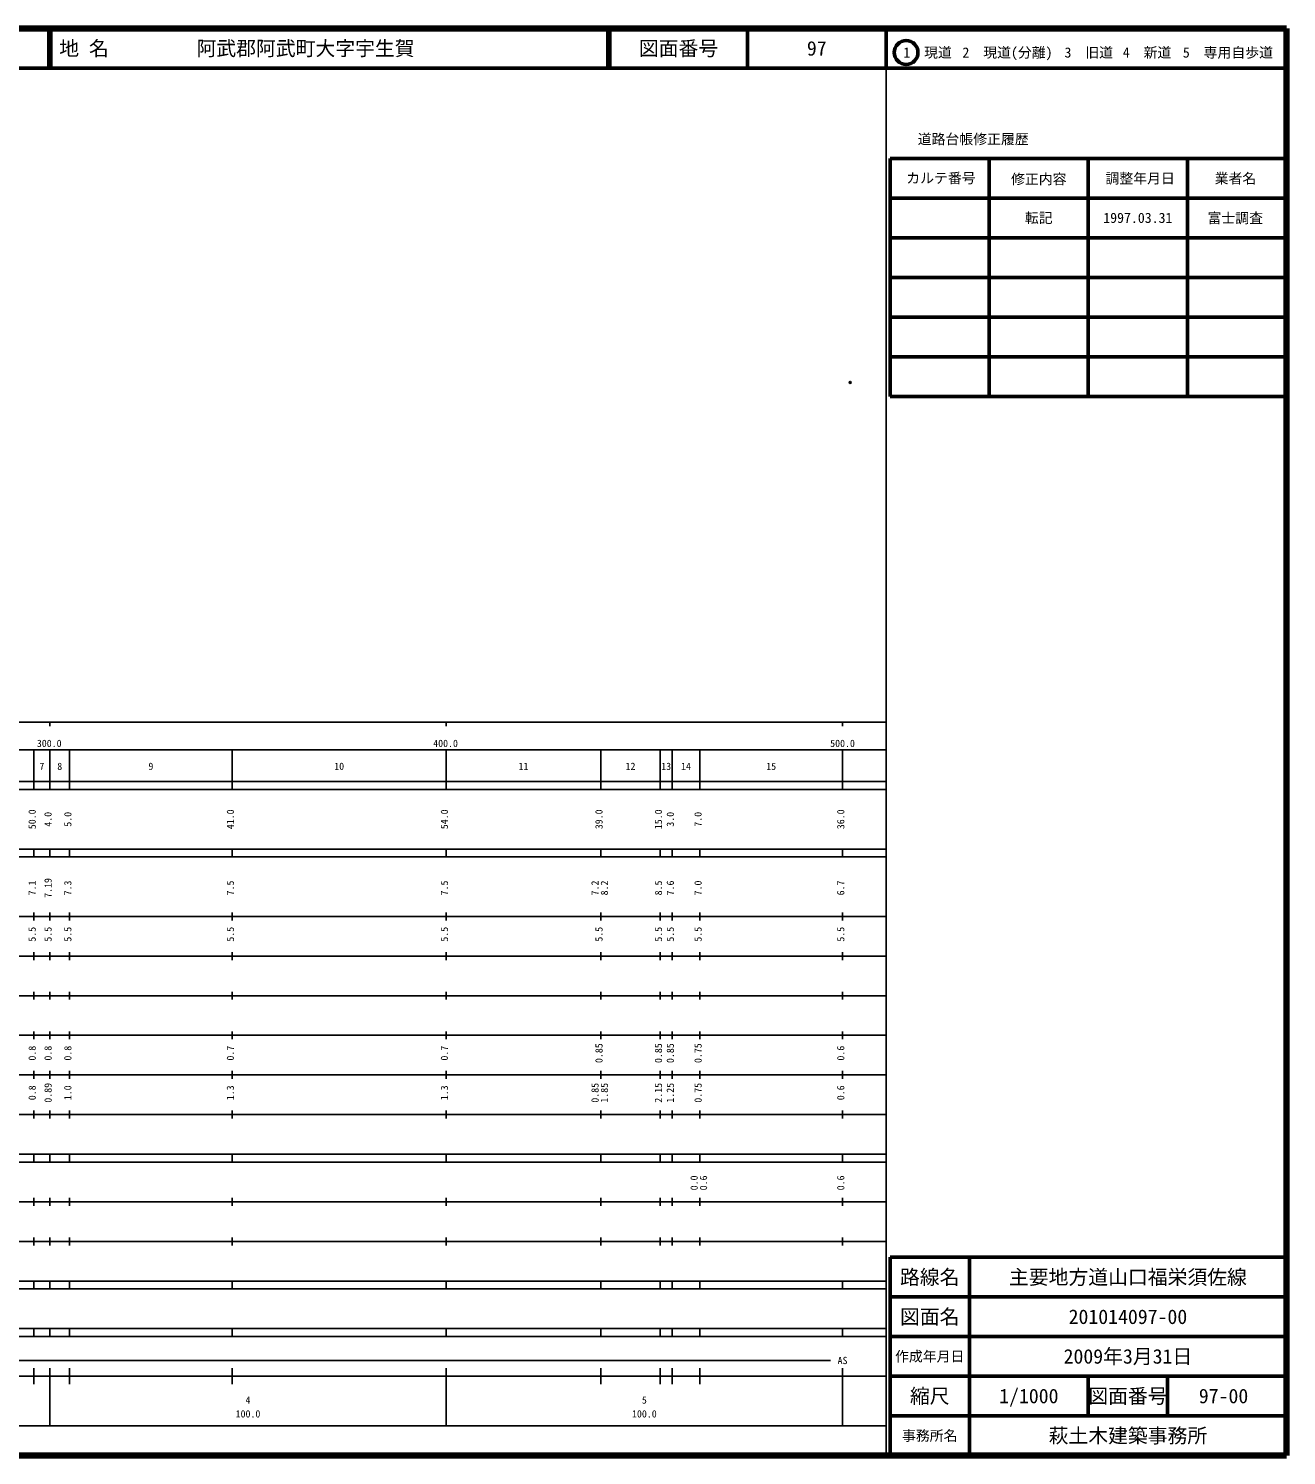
# Model space of a CAD drawing. Units: millimetres on the paper. Extents: x 40 to 680, y 20 to 380.
# Drawn here: x 362.6 to 680, y 20 to 380 of the extents above; entities that cross this region are included whole.
import ezdxf
from ezdxf.enums import TextEntityAlignment as Align

# ---------------------------------------------------------------- set-up
doc = ezdxf.new("R2010")
doc.units = ezdxf.units.MM
doc.header["$PDMODE"] = 32
doc.header["$PDSIZE"] = 0.5
doc.layers.add('M-OTRS', color=6, linetype='Continuous')
doc.layers.add('M-TTL-TXT', color=7, linetype='Continuous')
for name, color, linetype, lineweight in [('M-TTL', 2, 'Continuous', 140), ('M-TTL-BAND', 7, 'Continuous', 25), ('M-TTL-FRAM', 2, 'Continuous', 50), ('M-TTL-LINE', 7, 'Continuous', 50)]:
    doc.layers.add(name, color=color, linetype=linetype, lineweight=lineweight)
doc.styles.add('ＭＳ ゴシック', font='')
doc.styles.get('ＭＳ ゴシック').set_extended_font_data('MS Gothic')

msp = doc.modelspace()

# ---------------------------------------------------------------- linework, layer by layer
at = {"layer": 'M-OTRS'}
msp.add_point((569.939, 290.714), dxfattribs=at)
at = {"layer": 'M-TTL'}
for p, q in [((680, 380), (40, 380)), ((680, 20), (680, 380)), ((40, 20), (680, 20))]:
    msp.add_line(p, q, dxfattribs=at)
at = {"layer": 'M-TTL-BAND'}
for p, q in [((579, 20), (579, 370)), ((40, 205), (579, 205)), ((368, 205), (368, 204)), ((468, 205), (468, 204)), ((568, 205), (568, 204)), ((68, 198), (579, 198)), ((364, 188), (364, 198)), ((368, 188), (368, 198)), ((373, 188), (373, 198)), ((414, 188), (414, 198)), ((468, 188), (468, 198)), ((507, 188), (507, 198)), ((522, 188), (522, 198)), ((525, 188), (525, 198)), ((532, 188), (532, 198)), ((568, 188), (568, 198)), ((40, 190), (579, 190)), ((40, 188), (579, 188)), ((40, 173), (579, 173)), ((364, 171), (364, 173)), ((368, 171), (368, 173)), ((373, 171), (373, 173)), ((414, 171), (414, 173)), ((468, 171), (468, 173)), ((507, 171), (507, 173)), ((522, 171), (522, 173)), ((525, 171), (525, 173)), ((532, 171), (532, 173)), ((568, 171), (568, 173)), ((40, 171), (579, 171)), ((40, 156), (579, 156)), ((364, 155), (364, 157)), ((368, 155), (368, 157)), ((373, 155), (373, 157)), ((414, 155), (414, 157)), ((468, 155), (468, 157)), ((507, 155), (507, 157)), ((522, 155), (522, 157)), ((525, 155), (525, 157)), ((532, 155), (532, 157)), ((568, 155), (568, 157)), ((46, 146), (579, 146)), ((364, 145), (364, 147)), ((368, 145), (368, 147)), ((373, 145), (373, 147)), ((414, 145), (414, 147)), ((468, 145), (468, 147)), ((507, 145), (507, 147)), ((522, 145), (522, 147)), ((525, 145), (525, 147)), ((532, 145), (532, 147)), ((568, 145), (568, 147)), ((364, 135), (364, 137)), ((368, 135), (368, 137)), ((373, 135), (373, 137)), ((414, 135), (414, 137)), ((468, 135), (468, 137)), ((507, 135), (507, 137)), ((522, 135), (522, 137)), ((525, 135), (525, 137)), ((532, 135), (532, 137)), ((568, 135), (568, 137)), ((52, 136), (579, 136)), ((46, 126), (579, 126)), ((364, 125), (364, 127)), ((368, 125), (368, 127)), ((373, 125), (373, 127)), ((414, 125), (414, 127)), ((468, 125), (468, 127)), ((507, 125), (507, 127)), ((522, 125), (522, 127)), ((525, 125), (525, 127)), ((532, 125), (532, 127)), ((568, 125), (568, 127)), ((52, 116), (579, 116)), ((364, 115), (364, 117)), ((368, 115), (368, 117)), ((373, 115), (373, 117)), ((414, 115), (414, 117)), ((468, 115), (468, 117)), ((507, 115), (507, 117)), ((522, 115), (522, 117)), ((525, 115), (525, 117)), ((532, 115), (532, 117)), ((568, 115), (568, 117)), ((46, 106), (579, 106)), ((364, 105), (364, 107)), ((368, 105), (368, 107)), ((373, 105), (373, 107)), ((414, 105), (414, 107)), ((468, 105), (468, 107)), ((507, 105), (507, 107)), ((522, 105), (522, 107)), ((525, 105), (525, 107)), ((532, 105), (532, 107)), ((568, 105), (568, 107)), ((40, 96), (579, 96)), ((40, 94), (579, 94)), ((364, 94), (364, 96)), ((368, 94), (368, 96)), ((373, 94), (373, 96)), ((414, 94), (414, 96)), ((468, 94), (468, 96)), ((507, 94), (507, 96)), ((522, 94), (522, 96)), ((525, 94), (525, 96)), ((532, 94), (532, 96)), ((568, 94), (568, 96)), ((49, 84), (579, 84)), ((364, 83), (364, 85)), ((368, 83), (368, 85)), ((373, 83), (373, 85)), ((414, 83), (414, 85)), ((468, 83), (468, 85)), ((507, 83), (507, 85)), ((522, 83), (522, 85)), ((525, 83), (525, 85)), ((532, 83), (532, 85)), ((568, 83), (568, 85)), ((40, 74), (579, 74)), ((364, 73), (364, 75)), ((368, 73), (368, 75)), ((373, 73), (373, 75)), ((414, 73), (414, 75)), ((468, 73), (468, 75)), ((507, 73), (507, 75)), ((522, 73), (522, 75)), ((525, 73), (525, 75)), ((532, 73), (532, 75)), ((568, 73), (568, 75)), ((40, 64), (579, 64)), ((40, 62), (579, 62)), ((364, 62), (364, 64)), ((368, 62), (368, 64)), ((373, 62), (373, 64)), ((414, 62), (414, 64)), ((468, 62), (468, 64)), ((507, 62), (507, 64)), ((522, 62), (522, 64)), ((525, 62), (525, 64)), ((532, 62), (532, 64)), ((568, 62), (568, 64)), ((40, 52), (579, 52)), ((364, 50), (364, 52)), ((368, 50), (368, 52)), ((373, 50), (373, 52)), ((414, 50), (414, 52)), ((468, 50), (468, 52)), ((507, 50), (507, 52)), ((522, 50), (522, 52)), ((525, 50), (525, 52)), ((532, 50), (532, 52)), ((568, 50), (568, 52)), ((40, 50), (579, 50)), ((71, 44), (565, 44)), ((40, 40), (579, 40)), ((364, 38), (364, 42)), ((368, 27.5), (368, 42)), ((373, 38), (373, 42)), ((414, 38), (414, 42)), ((468, 27.5), (468, 42)), ((507, 38), (507, 42)), ((522, 38), (522, 42)), ((525, 38), (525, 42)), ((532, 38), (532, 42)), ((568, 27.5), (568, 42)), ((68, 27.5), (579, 27.5))]:
    msp.add_line(p, q, dxfattribs=at)
at = {"layer": 'M-TTL-FRAM'}
for p, q in [((580, 347.197), (580, 287.197)), ((580, 347.197), (680, 347.197)), ((580, 287.197), (680, 287.197)), ((680, 70), (580, 70)), ((580, 70), (580, 20))]:
    msp.add_line(p, q, dxfattribs=at)
at = {"layer": 'M-TTL-LINE'}
for p, q in [((367.75, 380), (367.75, 370)), ((368.25, 380), (368.25, 370)), ((508.747, 380), (508.747, 370)), ((509.247, 380), (509.247, 370)), ((543.997, 380), (543.997, 370)), ((579, 380), (579, 370)), ((40, 370), (680, 370)), ((605, 347.197), (605, 287.197)), ((630, 347.197), (630, 287.197)), ((655, 347.197), (655, 287.197)), ((580, 337.197), (680, 337.197)), ((580, 327.197), (680, 327.197)), ((580, 317.197), (680, 317.197)), ((580, 307.197), (680, 307.197)), ((580, 297.197), (680, 297.197)), ((600, 70), (600, 20)), ((680, 60), (580, 60)), ((680, 50), (580, 50)), ((680, 40), (580, 40)), ((630, 40), (630, 30)), ((650, 40), (650, 30)), ((680, 30), (580, 30))]:
    msp.add_line(p, q, dxfattribs=at)
msp.add_circle((584.031, 373.958), 3, dxfattribs=at)

# ---------------------------------------------------------------- texts
at = {"layer": 'M-TTL-BAND', "style": 'ＭＳ ゴシック'}
for s, p in [('300.0', (367.844, 198.195)), ('400.0', (467.844, 198.195)), ('500.0', (568, 198.195)), ('7', (366, 192.405)), ('8', (370.5, 192.405)), ('9', (393.5, 192.405)), ('10', (441, 192.405)), ('11', (487.5, 192.405)), ('12', (514.5, 192.405)), ('13', (523.5, 192.405)), ('14', (528.5, 192.405)), ('15', (550, 192.405)), ('AS', (568, 42.5)), ('4', (418, 32.523)), ('5', (518, 32.523)), ('100.0', (418, 29.033)), ('100.0', (518, 29.033))]:
    msp.add_text(s, height=1.833, dxfattribs=at).set_placement(p, align=Align.BOTTOM_CENTER)
for s, p in [('50.0', (365, 180.5)), ('4.0', (369, 180.5)), ('5.0', (374, 180.5)), ('41.0', (415, 180.5)), ('54.0', (469, 180.5)), ('39.0', (508, 180.5)), ('15.0', (523, 180.5)), ('3.0', (526, 180.5)), ('7.0', (533, 180.5)), ('36.0', (569, 180.5)), ('7.1', (365, 163.174)), ('7.19', (369, 163.174)), ('7.3', (374, 163.174)), ('7.5', (415, 163.174)), ('7.5', (469, 163.174)), ('7.2', (507, 163.174)), ('8.2', (509.37, 163.174)), ('8.5', (523, 163.174)), ('7.6', (526, 163.174)), ('7.0', (533, 163.174)), ('6.7', (569, 163.174)), ('5.5', (365, 151.5)), ('5.5', (369, 151.5)), ('5.5', (374, 151.5)), ('5.5', (415, 151.5)), ('5.5', (469, 151.5)), ('5.5', (508, 151.5)), ('5.5', (523, 151.5)), ('5.5', (526, 151.5)), ('5.5', (533, 151.5)), ('5.5', (569, 151.5)), ('0.8', (365, 121.5)), ('0.8', (369, 121.5)), ('0.8', (374, 121.5)), ('0.7', (415, 121.5)), ('0.7', (469, 121.5)), ('0.85', (508, 121.5)), ('0.85', (523, 121.5)), ('0.85', (526, 121.5)), ('0.75', (533, 121.5)), ('0.6', (569, 121.5)), ('0.8', (365, 111.5)), ('0.89', (369, 111.5)), ('1.0', (374, 111.5)), ('1.3', (415, 111.5)), ('1.3', (469, 111.5)), ('0.85', (507, 111.5)), ('1.85', (509.37, 111.5)), ('2.15', (523, 111.5)), ('1.25', (526, 111.5)), ('0.75', (533, 111.5)), ('0.6', (569, 111.5)), ('0.0', (532, 88.764)), ('0.6', (534.37, 88.764)), ('0.6', (569, 88.764))]:
    msp.add_text(s, height=1.833, rotation=90, dxfattribs=at).set_placement(p, align=Align.BOTTOM_CENTER)
at = {"layer": 'M-TTL-TXT', "style": 'ＭＳ ゴシック'}
for s, p in [('地 名', (370.38, 375)), ('阿武郡阿武町大字宇生賀', (405.024, 375))]:
    msp.add_text(s, height=3.666, dxfattribs=at).set_placement(p, align=Align.MIDDLE_LEFT)
for s, height, p in [('図面番号', 3.666, (526.622, 375)), ('97', 3.666, (561.497, 375)), ('1\u3000現道', 2.566, (589.448, 373.958)), ('2\u3000現道(分離)', 2.566, (609.619, 373.958)), ('3\u3000旧道', 2.566, (630.121, 373.958)), ('4\u3000新道', 2.566, (644.824, 373.958)), ('5\u3000専用自歩道', 2.566, (665.228, 373.958)), ('道路台帳修正履歴', 2.566, (600.968, 352.113)), ('カルテ番号', 2.566, (592.839, 342.277)), ('修正内容', 2.566, (617.509, 342.023)), ('調整年月日', 2.566, (643.089, 342.197)), ('業者名', 2.566, (667.134, 342.197)), ('転記', 2.566, (617.5, 332.245)), ('1997.03.31', 2.566, (642.5, 332.245)), ('富士調査', 2.566, (667.077, 332.189)), ('路線名', 3.666, (590, 65)), ('路線名', 3.666, (590, 65)), ('主要地方道山口福栄須佐線', 3.666, (640, 65)), ('図面名', 3.666, (590, 55)), ('図面名', 3.666, (590, 55)), ('201014097-00', 3.666, (640, 55)), ('2009年3月31日', 3.666, (640, 45)), ('作成年月日', 2.566, (590, 45)), ('作成年月日', 2.566, (590, 45)), ('縮尺', 3.666, (590, 35)), ('縮尺', 3.666, (590, 35)), ('1/1000', 3.666, (615, 35)), ('図面番号', 3.666, (640, 35)), ('図面番号', 3.666, (640, 35)), ('97-00', 3.666, (664.125, 35)), ('事務所名', 2.566, (590, 25)), ('事務所名', 2.566, (590, 25)), ('萩土木建築事務所', 3.666, (640, 25))]:
    msp.add_text(s, height=height, dxfattribs=at).set_placement(p, align=Align.MIDDLE_CENTER)

doc.saveas('drawing.dxf')
